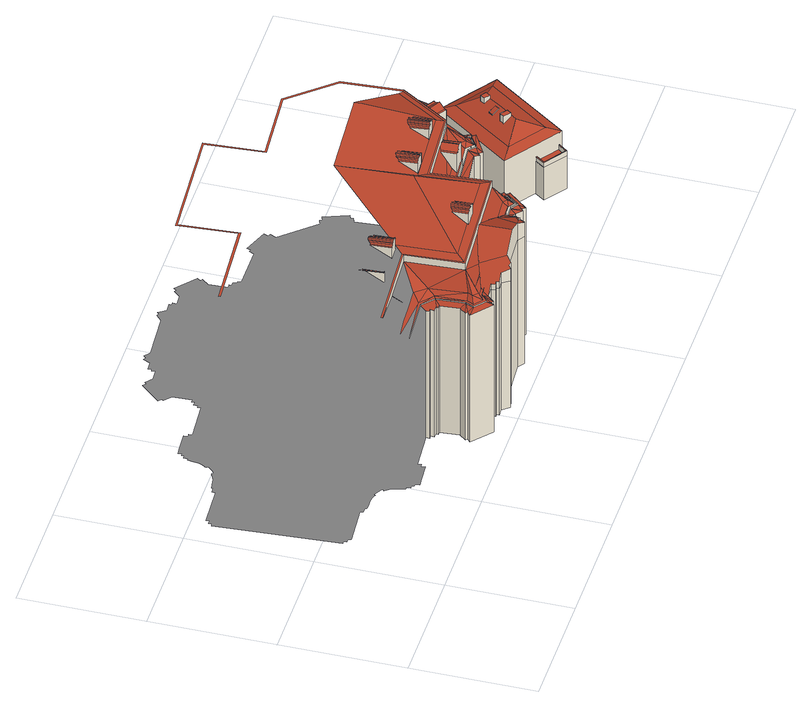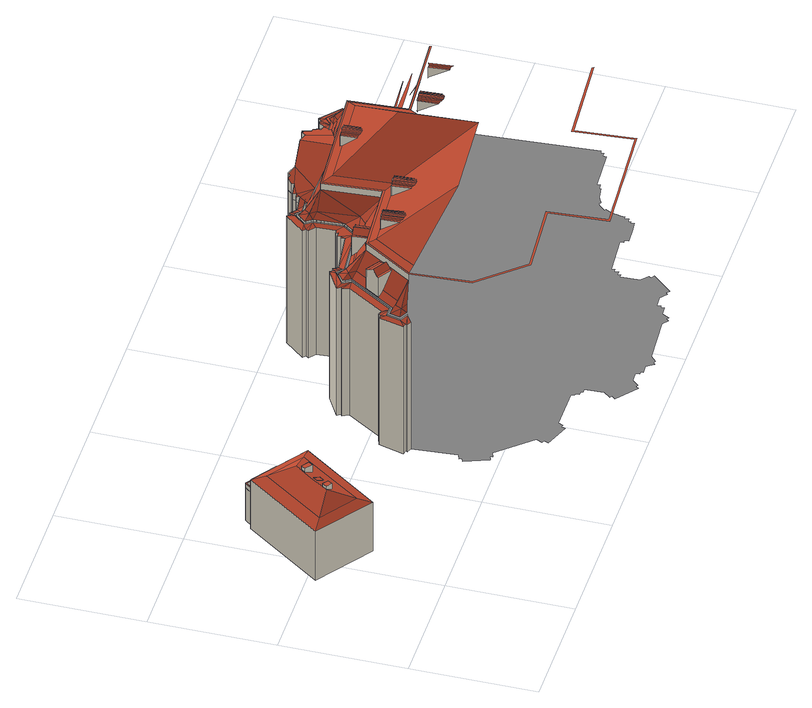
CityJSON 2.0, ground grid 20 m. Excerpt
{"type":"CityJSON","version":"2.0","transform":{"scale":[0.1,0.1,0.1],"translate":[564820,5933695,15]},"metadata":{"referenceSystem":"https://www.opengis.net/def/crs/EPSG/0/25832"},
"CityObjects":{
"building1":{"type":"Building","attributes":{"Grundfläche 2D":"3244.590595","Grundhöhe NN":"18.526"},"children":["building1-1","building1-2"],"geometry":[{"type":"MultiSurface","lod":"3","boundaries":[[[0,1,2,3]],[[4,5,6,7,8,9,10]],[[11,12,13]],[[11,14,15,16,17]],[[18,19,20,21]],[[22,23,24,25]],[[26,22,25,27]],[[21,28,29,18]],[[30,31,32,29,28]],[[33,34,32,31,30]],[[24,35,25]],[[23,36,37,24]],[[25,38,27]],[[39,40,41,42]],[[43,26,27,44]],[[40,45,46,41]],[[4,0,3,47]],[[45,48,49,46]],[[27,38,44]],[[48,50,51,49]],[[24,37,52,35]],[[51,53,2,42,41,46,49]],[[25,35,38]],[[50,54,55,51]],[[35,52,56,57]],[[38,35,57,58]],[[55,59,51]],[[54,60,59,55]],[[60,43,44,59]],[[61,62,63]],[[59,53,51]],[[36,64,65,37]],[[65,52,37]],[[59,44,38,53]],[[57,56,66,61,63,67,68,58]],[[68,53,38,58]],[[3,2,53,68]],[[67,63,62,69]],[[64,70,71,65]],[[61,72,62]],[[65,73,52]],[[47,68,67]],[[71,73,65]],[[74,72,61]],[[3,68,47]],[[75,5,4]],[[47,75,4]],[[67,69,47]],[[70,76,77,71]],[[72,78,62]],[[56,52,73,66]],[[77,73,71]],[[62,78,69]],[[74,79,72]],[[69,75,47]],[[79,78,72]],[[69,78,75]],[[75,15,5]],[[80,77,81]],[[76,82,83,77]],[[84,85,86]],[[87,77,83]],[[83,88,89,87]],[[82,90,88,83]],[[16,15,78,91]],[[88,92,93,89]],[[90,94,92,88]],[[75,78,15]],[[95,96,97,98,99]],[[92,100,101,93]],[[94,102,100,92]],[[99,98,97,103,104]],[[100,105,106,101]],[[102,107,105,100]],[[104,103,108,109]],[[106,110,111,112,113,114,115,116,85,84,117,81,77,87,89,93,101]],[[109,108,118,119]],[[103,97,96,120,121,122,123,124,125,126,127,128,129,130,131,132,133,134,118,108]],[[119,118,134,135]],[[136,137,138,86,85,116,115,114]],[[135,134,133,139]],[[140,139,133,132]],[[141,142,143,144]],[[105,145,110,106]],[[107,146,145,105]],[[147,140,132,131]],[[148,147,131,130]],[[145,149,111,110]],[[146,150,149,145]],[[151,152,148,130,129]],[[153,151,129,128]],[[127,154,155,153,128]],[[155,154,127,126,156]],[[149,157,112,111]],[[150,158,157,149]],[[61,66,117,159,160,86,74]],[[157,161,113,112]],[[158,162,161,157]],[[114,163,136]],[[136,78,79,137,164]],[[165,163,114,113,166,167]],[[79,74,86,168,169,170,138]],[[171,172,173,174,175,176,177,178,179,180,181,182,183,184,185,186,187,188,189,190,191,192,193,194,195,196,197,198,199,200,201,202,203,204,205,206,207,208,209,210,211,212,213,214,215,216,217,218,219,220,221,222,223,224,225,226,227,228,229,230,231,232,233,234,235,236,237,238,239,240,241,242,243,244,245,246,247,248,249,250,251,252,253,254,255,256,257,258,259,260,261,262,263,264,265,266,267,268,269,270,271,272,273,274,275,276,277,278,279,280,281,282,283,284,285,286,287,288,289,290,291,292,293,294,295,296,297,298,299,300,301,302,303,304,305,306,307,308,309,310,311,162,158,150,146,107,102,94,90,82,76,70,64,36,23,22,26,43,60,54,50,48,45,40,39,312,313,314,315,316,317,318,319,320,321,322,323,324,325,326,327,328,329,330,331,332,333,334,335,336,337,338,339,340,341,342,343,344,345,346,347,348,349,350,351]],[[162,311,352,161]],[[78,165,353,354,355,91]],[[113,161,352,356,166]],[[357,358,359,360]],[[359,361,362,363,143]],[[364,365,366,160,159,117,66,73,80]],[[358,357,367,368]],[[369,83,88,92,100,105,145,149,157,161,352,370,371,372,373,374,375,376,377]],[[144,143,363,378]],[[368,367,379,380]],[[381,382,380,379,383]],[[357,360,384,385,386,387,388,389,390,391,392,393,394,395,396,397,398,399,400,401,383,379,367]],[[381,383,401,402]],[[80,73,77,83,369,403,365,364]],[[359,143,142,404,362,361]],[[402,401,400,405]],[[400,399,398,406,405]],[[407,406,398,397]],[[408,407,397,396]],[[409,410,408,396,395]],[[411,409,395,394]],[[393,412,411,394]],[[412,393,392,361]],[[413,354,353,165,78,136,164]],[[169,413,164,137,79,138,170]],[[414,415,416,353,167,166,356]],[[352,370,417,356]],[[311,310,370,352]],[[370,371,418,417]],[[310,309,371,370]],[[371,372,419,418]],[[309,308,372,371]],[[356,417,418,419,420,421]],[[372,373,420,419]],[[308,307,373,372]],[[421,422,414,356]],[[373,374,421,420]],[[307,306,374,373]],[[414,423,164,415]],[[362,424,378,363]],[[374,375,425,421]],[[306,305,375,374]],[[425,422,421]],[[375,376,422,425]],[[305,304,376,375]],[[426,414,422]],[[427,428,429,430,431,432,433,434,435,436,437,438,439,440,441,442,443,444,445,446,447,404,142,141,448,449,17,16,91,355]],[[376,377,450,422]],[[304,303,377,376]],[[450,426,422]],[[377,369,426,450]],[[303,302,369,377]],[[423,414,426,451,170]],[[403,426,369]],[[302,301,403,369]],[[159,168,451,426,403,364]],[[301,300,452,403]],[[452,365,403]],[[453,365,452]],[[300,299,453,452]],[[404,447,424,362]],[[453,454,365]],[[455,354,413]],[[299,298,456,453]],[[365,454,457,366]],[[169,455,413]],[[456,454,453]],[[458,455,169]],[[459,354,455]],[[354,460,427,355]],[[458,459,455]],[[461,354,459]],[[462,460,354]],[[462,354,461]],[[463,459,458]],[[464,465,466]],[[461,459,467]],[[465,468,469,466]],[[456,470,471,454]],[[298,297,470,456]],[[472,462,461]],[[457,454,471,473]],[[469,468,474,475]],[[472,461,467]],[[467,459,463]],[[476,477,475,474,478]],[[465,464,479,480,481,482,483,484,485,486,487,488,489,490,491,492,493,494,495,478,474,468]],[[476,478,495,496]],[[473,471,497,498]],[[496,495,494,499]],[[500,499,494,493]],[[497,501,502,498]],[[503,460,462]],[[504,497,471]],[[505,500,493,492]],[[506,507,501,497]],[[492,491,508,505]],[[506,497,509]],[[509,497,504]],[[510,511,508,491,490]],[[512,510,490,489]],[[513,462,472]],[[294,293,507,506]],[[504,471,470]],[[513,503,462]],[[295,294,506,509]],[[514,512,489,488]],[[514,488,487]],[[296,295,509,504]],[[297,296,504,470]],[[293,292,515,507]],[[501,516,517,502]],[[292,291,518,515]],[[501,507,515,518,519,520,516]],[[291,290,519,518]],[[290,289,520,519]],[[289,288,521,520]],[[522,516,520]],[[521,522,520]],[[288,287,522,521]],[[447,446,523,424]],[[524,378,424,523,525,526]],[[527,516,522]],[[528,529,428,427,460,530]],[[287,286,527,522]],[[503,513,531,532,533,534,535]],[[516,536,537,517]],[[528,530,460,503,538,539,540,529]],[[541,542,543]],[[527,536,516]],[[541,544,545,542]],[[545,544,546,547]],[[547,546,548,549]],[[533,540,539,538,503,535,534]],[[541,543,550,551,552,553,554,555,556,557,558,559,560,561,562,563,564,565,566,548,546,544]],[[549,548,566,567]],[[567,566,565,568]],[[569,568,565,564]],[[570,569,564,563]],[[532,531,513,571,533]],[[572,570,563,562]],[[573,574,572,562,561]],[[575,573,561,560]],[[576,575,560,559]],[[576,559,558]],[[286,285,577,527]],[[578,579,526,525,523]],[[577,536,527]],[[285,284,580,577]],[[580,536,577]],[[529,540,428]],[[284,283,581,580]],[[581,582,580]],[[580,582,536]],[[537,536,582,583]],[[571,584,533]],[[584,540,533]],[[585,584,571]],[[586,540,584]],[[587,582,581]],[[585,586,584]],[[588,540,586]],[[283,282,587,581]],[[589,586,585]],[[582,590,591,583]],[[588,586,592]],[[587,590,582]],[[592,586,589]],[[446,445,578,523]],[[591,590,593,594]],[[595,593,590,587]],[[596,593,595]],[[540,597,598,599,600,601,602,429,428]],[[603,593,596]],[[282,281,595,587]],[[281,280,596,595]],[[280,279,603,596]],[[600,599,598,597,540,588,604,605,606,602,601]],[[604,588,592,607,606,605]],[[603,608,609,593]],[[279,278,608,603]],[[594,593,609,610]],[[611,602,606]],[[611,606,607]],[[612,602,611]],[[613,602,612]],[[614,609,608]],[[278,277,614,608]],[[615,611,607]],[[609,616,617,610]],[[618,616,609]],[[618,609,614]],[[615,612,611]],[[619,613,612]],[[277,276,618,614]],[[620,616,618]],[[276,275,620,618]],[[621,612,615]],[[619,612,621]],[[622,623,624,625]],[[617,616,623,622]],[[620,626,623,616]],[[275,274,626,620]],[[627,624,623]],[[628,624,629]],[[629,624,627]],[[272,271,628,629]],[[273,272,629,627]],[[627,623,626]],[[274,273,627,626]]],"semantics":{"surfaces":[{"type":"WallSurface"},{"type":"RoofSurface"},{"type":"GroundSurface"}],"values":[0,1,1,0,1,0,0,1,1,0,1,0,1,0,0,0,1,0,1,0,1,1,1,0,0,0,1,0,0,1,1,0,1,1,1,0,0,1,0,1,1,1,1,1,1,1,1,1,0,1,0,1,1,1,1,1,1,1,0,0,1,0,0,0,0,0,0,1,0,0,0,1,0,0,1,1,1,0,1,0,1,1,1,0,0,1,1,0,0,1,1,1,0,0,0,1,0,0,0,1,1,1,2,0,0,0,0,1,0,1,1,1,1,1,0,1,1,1,1,1,1,1,1,1,1,0,1,1,1,0,0,0,0,0,0,1,0,0,1,0,0,0,1,0,0,1,0,0,1,1,0,0,1,0,0,1,0,0,1,0,1,1,0,1,1,1,0,0,1,1,1,1,0,1,1,1,1,1,0,1,1,1,0,1,0,1,1,1,1,0,1,0,1,1,0,1,1,1,1,1,1,1,1,1,1,0,1,1,0,1,0,0,0,0,0,0,1,0,0,0,1,1,0,1,1,1,0,0,1,0,1,0,1,1,1,1,1,0,1,1,1,1,1,1,1,1,1,0,0,1,1,0,1,0,0,1,1,0,1,1,1,1,1,1,1,0,1,0,1,1,1,1,0,1,1,0,1,0,0,0,1,1,1,0,0,1,1,1,1,1,0,1,0,1,1,1,1,0,1,0,1,1,0,0,1,0,1,1,1,0,0,1,0]}}]},
"building1-1":{"type":"BuildingInstallation","parents":["building1"],"geometry":[{"type":"MultiSurface","lod":"3","boundaries":[[[630,631,632,633,530]],[[634,635,636,631,630]],[[637,638,529,639,633,632,640]],[[641,642,640]],[[642,637,640]],[[643,641,640,644,645,646]],[[631,636,647,648,649,644,640,632]],[[649,532,534,539,643,646,645,644]],[[528,530,633,639,529]],[[535,531,647,636,635,634,538]]],"semantics":{"surfaces":[{"type":"RoofSurface"},{"type":"WallSurface"}],"values":[0,0,0,0,0,0,1,1,1,1]}}]},
"building1-2":{"type":"BuildingInstallation","parents":["building1"],"geometry":[{"type":"MultiSurface","lod":"3","boundaries":[[[650,651,652,653,597,654,655]],[[656,657,655,654]],[[658,659,601,660,650]],[[651,650,660]],[[661,662,659,658]],[[663,664,665,661,658,650,655,657]],[[666,605,662,661,665]],[[651,660,601,600,599]],[[599,598,597,653,652,651]],[[663,657,656,604,667]]],"semantics":{"surfaces":[{"type":"RoofSurface"},{"type":"WallSurface"}],"values":[0,0,0,0,0,1,1,1,1,1]}}]},
"building2":{"type":"Building","attributes":{"Grundfläche 2D":"174.648890","Grundhöhe NN":"15.451"},"children":["building2-1","building2-2","building2-3","building2-4"],"geometry":[{"type":"Solid","lod":"3","boundaries":[[[[668,669,670,671]],[[672,671,670,673]],[[668,674,675,676,677,678,679,669]],[[678,672,673,679]],[[680,681,682,683,670,669]],[[683,682,681,680,679,673]],[[669,679,680]],[[683,673,670]],[[684,685,686,687,688,689]],[[668,671,690,691]],[[685,684,692,693,678,677,676,675,674,668,691,694,687,686]],[[672,678,693,695]],[[671,672,695,690]],[[688,687,694,696]],[[689,688,696,697]],[[684,689,697,692]],[[692,697,696,694,691,690,695,693]]]],"semantics":{"surfaces":[{"type":"RoofSurface"},{"type":"WallSurface"},{"type":"GroundSurface"}],"values":[[0,0,0,0,0,0,0,0,0,1,1,1,1,1,1,1,2]]}}]},
"building2-1":{"type":"BuildingInstallation","parents":["building2"],"geometry":[{"type":"MultiSurface","lod":"3","boundaries":[[[698,699,700,701]],[[701,700,702,703]],[[703,704,698,701]],[[699,698,704,705]],[[700,699,705,702]]],"semantics":{"surfaces":[{"type":"RoofSurface"},{"type":"WallSurface"}],"values":[0,1,1,1,1]}}]},
"building2-2":{"type":"BuildingInstallation","parents":["building2"],"geometry":[{"type":"MultiSurface","lod":"3","boundaries":[[[706,707,708,709]],[[709,708,710,711]],[[706,709,711,712]],[[707,706,712,713]],[[708,707,713,710]]],"semantics":{"surfaces":[{"type":"RoofSurface"},{"type":"WallSurface"}],"values":[0,1,1,1,1]}}]},
"building2-3":{"type":"BuildingInstallation","parents":["building2"],"geometry":[{"type":"MultiSurface","lod":"3","boundaries":[[[714,715,716,717]],[[718,719,717,716]],[[719,682,714,717]],[[682,683,715,714]],[[716,715,683,718]]],"semantics":{"surfaces":[{"type":"RoofSurface"},{"type":"WallSurface"}],"values":[0,1,1,1,1]}}]},
"building2-4":{"type":"BuildingInstallation","parents":["building2"],"geometry":[{"type":"MultiSurface","lod":"3","boundaries":[[[720,721,722,723,724,725,726,727]],[[687,688,725,724]],[[688,689,726,725]],[[689,684,727,726]],[[685,720,727,684]],[[685,728,721,720]],[[722,721,728,729]],[[729,686,723,722]],[[687,724,723,686]]],"semantics":{"surfaces":[{"type":"RoofSurface"},{"type":"WallSurface"}],"values":[0,1,1,1,1,1,1,1,1]}}]}
},
"vertices":[
[216,115,282],[216,115,280],[294,120,280],[294,120,282],[296,124,282],[307,135,291],[267,132,291],[240,130,292],[208,127,292],[240,126,288],[268,125,285],[254,153,322],[254,152,322],[267,140,302],[259,153,322],[336,158,322],[336,158,334],[188,148,334],[256,201,360],[254,203,361],[257,166,361],[259,167,360],[300,50,35],[295,45,35],[295,45,277],[300,50,277],[297,52,35],[297,52,277],[260,167,358],[258,199,358],[264,167,358],[263,168,358],[261,200,358],[264,167,338],[263,168,339],[310,44,280],[327,17,35],[327,17,277],[316,57,280],[287,110,35],[287,104,35],[287,104,277],[287,110,277],[306,63,35],[306,63,277],[292,105,35],[292,105,277],[317,105,283],[292,98,35],[292,98,276],[299,98,35],[299,98,277],[328,29,280],[313,103,280],[299,94,35],[299,94,277],[328,29,282],[310,44,282],[316,57,282],[304,94,277],[304,94,35],[328,34,282],[324,49,291],[315,45,282],[331,22,35],[331,22,277],[340,39,282],[320,56,282],[313,103,282],[328,57,291],[335,20,35],[335,20,277],[331,42,291],[340,39,280],[339,43,282],[322,117,291],[344,30,35],[344,30,277],[342,65,322],[340,50,292],[350,40,280],[350,40,281],[361,31,35],[361,31,277],[353,43,282],[353,44,283],[353,44,282],[361,31,287],[362,24,277],[362,24,287],[362,24,35],[342,65,334],[366,25,277],[366,25,289],[366,25,35],[319,172,339],[319,171,338],[319,171,358],[319,172,358],[317,204,358],[367,20,277],[367,20,289],[367,20,35],[322,171,358],[320,204,358],[379,21,277],[379,21,296],[379,21,35],[324,171,360],[322,206,360],[388,9,300],[392,12,302],[396,10,304],[406,19,309],[387,57,301],[376,53,295],[372,51,293],[353,40,282],[326,171,361],[323,208,361],[322,171,338],[326,171,338],[330,172,338],[333,172,338],[339,172,338],[341,172,338],[344,173,338],[344,173,358],[341,172,358],[339,172,360],[337,172,361],[335,172,361],[333,172,362],[330,172,362],[328,171,361],[325,209,361],[387,57,299],[376,53,292],[372,51,290],[328,210,362],[330,210,362],[338,161,334],[345,68,334],[356,81,339],[350,174,339],[388,9,277],[388,9,35],[332,210,361],[334,209,361],[392,12,277],[392,12,35],[336,207,360],[335,208,360],[338,205,358],[343,174,358],[341,205,358],[343,174,339],[396,10,277],[396,10,35],[527,52,282],[529,52,282],[406,19,277],[406,19,35],[405,64,311],[504,62,291],[426,71,322],[443,21,329],[440,72,329],[526,56,282],[546,57,282],[524,56,283],[9,365,35],[15,365,35],[15,370,35],[80,374,35],[80,379,35],[89,380,35],[89,383,35],[96,384,35],[102,385,35],[109,386,35],[114,388,35],[119,391,35],[120,391,35],[122,389,35],[126,391,35],[130,395,35],[134,399,35],[135,401,35],[133,403,35],[134,405,35],[137,410,35],[139,415,35],[140,421,35],[141,427,35],[142,434,35],[145,434,35],[145,441,35],[150,442,35],[150,446,35],[154,446,35],[153,452,35],[166,453,35],[194,455,35],[195,448,35],[199,449,35],[200,443,35],[263,448,35],[263,453,35],[267,453,35],[267,460,35],[274,460,35],[273,465,35],[278,465,35],[276,496,35],[265,506,35],[267,509,35],[262,513,35],[290,545,35],[295,540,35],[298,543,35],[309,534,35],[326,535,35],[326,541,35],[329,542,35],[329,547,35],[343,548,35],[349,560,35],[353,557,35],[356,561,35],[366,554,35],[442,559,35],[452,568,35],[456,566,35],[459,569,35],[467,557,35],[481,558,35],[481,554,35],[486,554,35],[486,547,35],[503,548,35],[512,558,35],[515,556,35],[519,561,35],[551,534,35],[546,528,35],[550,526,35],[541,515,35],[543,484,35],[549,485,35],[549,481,35],[555,481,35],[556,475,35],[559,475,35],[560,469,35],[628,469,35],[631,477,35],[635,476,35],[637,482,35],[676,467,35],[673,460,35],[678,458,35],[673,448,35],[721,394,35],[729,397,35],[730,393,35],[737,396,35],[752,357,35],[745,354,35],[747,350,35],[739,347,35],[744,276,35],[752,273,35],[751,270,35],[758,268,35],[747,228,35],[741,229,35],[739,225,35],[732,227,35],[693,167,35],[698,157,35],[695,155,35],[699,149,35],[663,128,35],[659,134,35],[655,131,35],[651,139,35],[584,130,35],[584,124,35],[581,123,35],[581,117,35],[574,117,35],[575,113,35],[569,112,35],[571,82,35],[582,73,35],[579,69,35],[584,65,35],[557,33,35],[552,38,35],[549,35,35],[539,44,35],[521,43,35],[522,37,35],[518,37,35],[518,31,35],[504,30,35],[505,26,35],[498,18,35],[494,21,35],[492,17,35],[481,24,35],[224,105,35],[225,99,35],[220,99,35],[221,92,35],[192,90,35],[179,89,35],[178,96,35],[175,96,35],[174,100,35],[169,100,35],[168,107,35],[165,106,35],[163,113,35],[161,119,35],[159,124,35],[157,129,35],[153,134,35],[151,136,35],[154,138,35],[152,140,35],[148,143,35],[143,146,35],[139,148,35],[138,145,35],[136,146,35],[131,148,35],[125,149,35],[119,149,35],[112,149,35],[105,149,35],[105,152,35],[96,152,35],[95,157,35],[30,152,35],[29,157,35],[23,157,35],[23,162,35],[18,161,35],[4,359,35],[9,360,35],[481,24,277],[453,73,322],[537,79,322],[537,79,334],[481,24,309],[426,84,358],[424,110,358],[426,86,339],[426,84,338],[450,88,339],[521,93,339],[432,169,407],[531,52,280],[545,53,280],[545,53,282],[429,84,358],[428,110,358],[521,43,277],[492,17,277],[494,21,277],[498,18,277],[505,26,277],[504,30,277],[518,31,277],[518,37,277],[522,37,277],[423,289,407],[431,84,360],[429,111,360],[431,113,361],[430,112,360],[433,84,361],[429,84,338],[431,84,338],[433,84,338],[437,84,338],[439,84,338],[440,85,338],[446,85,338],[448,85,338],[451,85,338],[451,85,358],[448,85,358],[446,85,360],[444,85,361],[442,85,361],[440,85,362],[439,84,362],[437,84,362],[435,84,361],[433,114,361],[539,44,277],[534,81,334],[435,115,362],[438,115,362],[440,114,361],[442,114,361],[444,112,360],[443,113,360],[446,111,358],[449,111,358],[544,65,291],[504,62,294],[480,68,308],[473,69,311],[492,17,304],[494,21,302],[498,18,300],[505,26,296],[504,30,296],[518,37,289],[521,58,285],[514,186,339],[518,31,289],[521,43,287],[530,172,334],[653,181,334],[704,261,334],[698,357,334],[635,429,334],[512,420,334],[506,514,334],[311,500,334],[318,406,334],[170,395,334],[171,394,334],[171,392,334],[321,403,334],[314,498,334],[503,511,334],[510,417,334],[634,426,334],[695,356,334],[701,261,334],[651,184,334],[527,175,334],[188,151,334],[188,150,334],[522,37,287],[526,56,283],[549,35,277],[552,38,277],[556,45,280],[551,59,291],[557,33,277],[556,45,282],[556,51,282],[558,68,291],[530,172,322],[551,78,291],[546,143,292],[567,64,282],[518,187,339],[518,187,358],[516,218,358],[560,74,282],[521,188,358],[519,218,358],[584,65,277],[572,64,280],[557,123,282],[572,64,282],[523,188,360],[521,220,360],[522,222,361],[521,221,360],[525,188,361],[521,188,339],[523,188,339],[525,188,339],[529,188,339],[534,188,339],[536,189,339],[538,189,339],[539,189,339],[543,189,339],[543,189,358],[539,189,358],[538,189,360],[536,189,361],[534,188,361],[532,188,362],[529,188,362],[527,188,361],[524,223,361],[564,75,280],[564,75,282],[527,224,362],[529,224,362],[561,122,280],[561,122,282],[558,154,291],[579,69,277],[531,224,361],[571,82,277],[569,112,277],[534,223,361],[582,73,277],[536,221,360],[535,222,360],[537,219,358],[574,146,282],[540,220,358],[575,113,276],[576,142,280],[576,142,282],[574,117,277],[581,117,276],[581,123,277],[584,124,276],[584,130,277],[644,195,339],[562,299,407],[579,290,401],[572,300,407],[651,139,277],[616,178,322],[618,178,322],[604,178,322],[599,151,285],[626,157,288],[658,163,291],[626,160,291],[599,158,291],[658,150,280],[658,150,282],[598,166,304],[625,173,313],[653,181,322],[598,193,358],[595,223,358],[598,193,339],[601,193,358],[598,224,358],[602,193,360],[600,226,360],[604,193,361],[602,228,361],[601,193,339],[602,193,339],[604,193,339],[609,194,339],[611,194,339],[615,194,339],[617,194,339],[619,194,339],[622,195,339],[622,195,358],[619,194,358],[617,194,360],[615,194,361],[613,194,361],[611,194,362],[609,194,362],[606,193,361],[604,229,361],[606,230,362],[608,230,362],[611,230,361],[659,155,282],[613,228,361],[615,227,360],[614,227,360],[617,225,358],[620,225,358],[655,131,277],[689,264,339],[582,297,401],[659,134,277],[663,128,277],[668,140,280],[668,140,282],[666,155,291],[670,144,282],[675,161,291],[699,149,277],[668,171,291],[684,155,282],[689,154,280],[689,154,282],[677,167,282],[681,167,280],[681,167,282],[695,155,277],[698,157,277],[674,214,322],[677,218,322],[677,219,322],[678,219,322],[681,225,322],[704,261,322],[693,167,277],[685,198,291],[700,221,291],[718,249,291],[725,243,282],[732,227,277],[727,239,280],[727,239,282],[729,248,292],[733,258,291],[721,263,291],[739,225,277],[739,242,282],[742,238,280],[742,238,282],[741,229,277],[730,266,282],[747,228,277],[743,259,282],[748,261,282],[748,261,280],[734,268,280],[734,268,282],[758,268,277],[751,270,277],[744,276,277],[752,273,277],
[601,176,320],[603,150,320],[613,151,327],[611,178,327],[598,176,320],[599,151,320],[599,150,320],[621,178,320],[620,178,321],[616,178,323],[623,152,320],[622,177,320],[621,177,320],[625,177,320],[627,152,320],[626,157,320],[626,160,320],[599,150,284],[623,152,284],[627,152,283],
[700,205,327],[677,219,326],[677,218,326],[677,218,325],[673,210,320],[695,196,320],[671,207,320],[693,193,320],[706,213,320],[684,227,320],[678,219,327],[708,216,320],[686,230,320],[693,193,283],[695,196,283],[708,216,283],[703,219,288],[691,195,285],
[862,151,98],[886,152,105],[958,253,105],[952,276,98],[1040,213,98],[1016,212,105],[910,117,98],[911,116,98],[945,92,98],[946,91,98],[951,88,98],[944,111,105],[931,153,123],[951,181,123],[966,203,123],[971,210,123],[946,91,67],[945,92,67],[911,116,67],[910,117,67],[899,101,67],[934,76,67],[952,276,5],[862,151,5],[946,91,5],[951,88,5],[910,117,5],[1040,213,5],[899,101,5],[934,76,5],
[924,170,129],[935,162,129],[940,169,129],[929,177,129],[940,169,122],[929,177,115],[924,170,115],[935,162,122],
[938,191,116],[948,184,122],[953,191,122],[943,198,116],[953,191,121],[943,198,115],[938,191,115],[948,184,121],
[966,203,129],[971,210,129],[962,216,129],[958,209,129],[962,216,118],[958,209,118],
[945,92,76],[934,78,76],[901,102,76],[911,116,76],[910,117,76],[899,101,76],[934,76,76],[946,91,76],[934,78,67],[901,102,67]
]}
